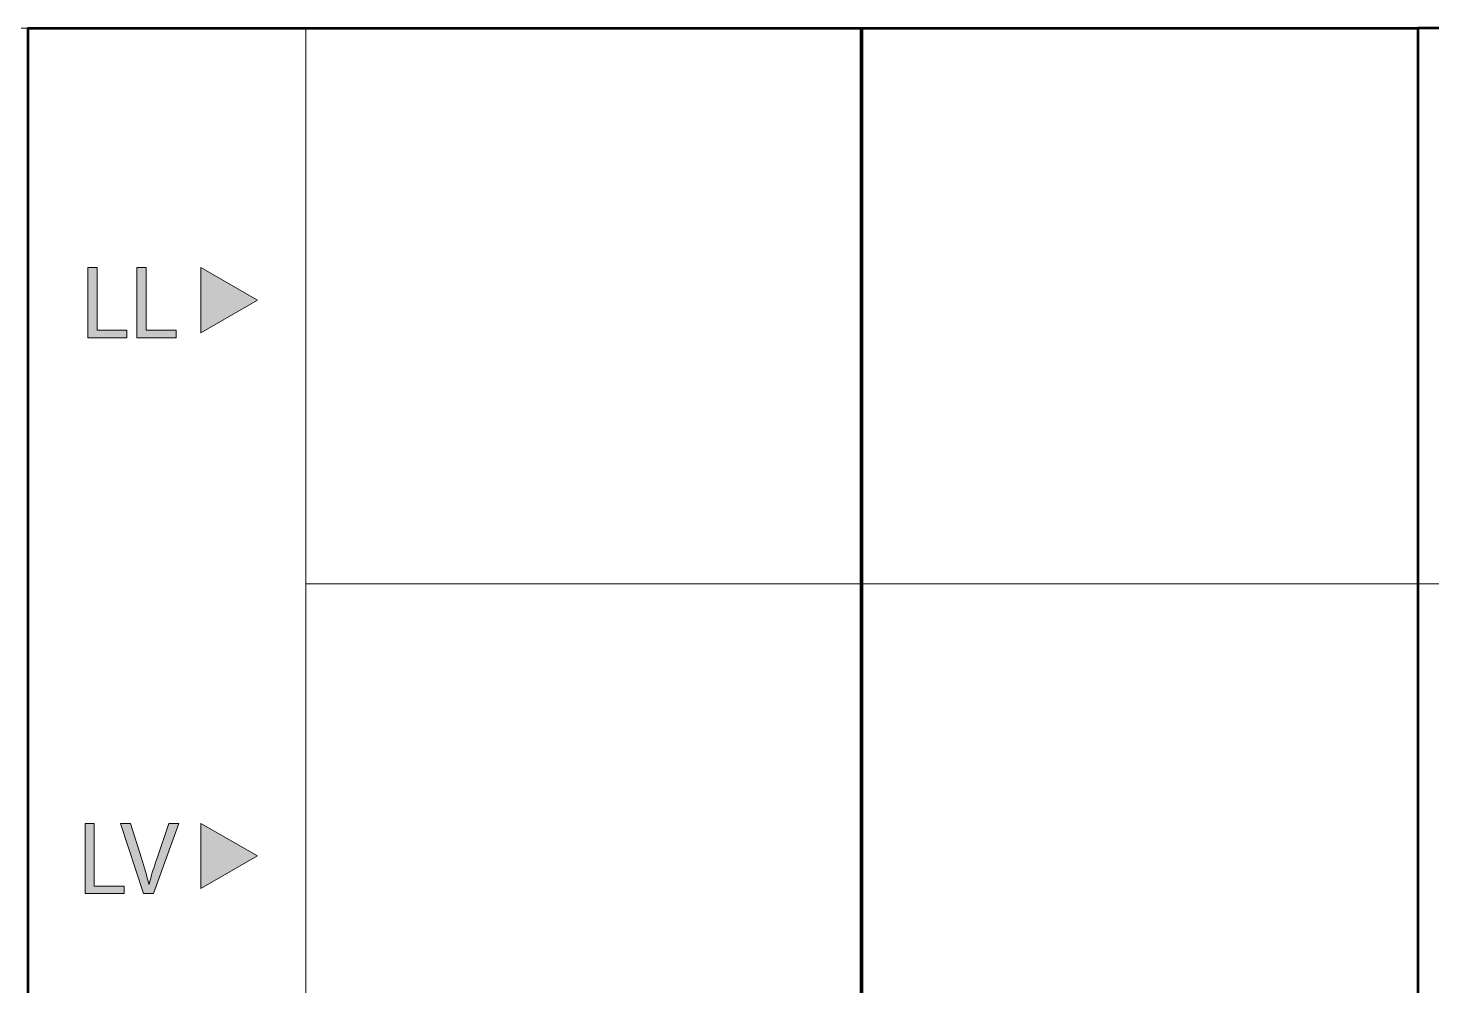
# Model space of a CAD drawing. Header units: inches. Extents: x 1 to 361, y -269 to -1.
# Drawn here: x 268 to 308.41, y -168.57 to -141 of the extents above; entities that cross this region are included whole.
import ezdxf

# ---------------------------------------------------------------- set-up
doc = ezdxf.new("R2010")
doc.units = ezdxf.units.IN
doc.header["$MEASUREMENT"] = 0
doc.linetypes.add('AI-Linetype-7', pattern=[8.519487, 4.259743, -4.259743])
doc.layers.add('Layer 1', color=7, linetype='Continuous')

# ---------------------------------------------------------------- blocks, each defined once
blk = doc.blocks.new('block 19')
at = {"layer": 'Layer 1', "color": 7, "linetype": 'AI-Linetype-7', "lineweight": 9}
blk.add_lwpolyline([(122.377, -140.999), (341.753, -140.999)], dxfattribs=at)
blk = doc.blocks.new('block 18')
at = {"layer": 'Layer 1'}
blk.add_blockref('block 19', (0, 0), dxfattribs=at)
blk = doc.blocks.new('block 39')
at = {"layer": 'Layer 1'}
h = blk.add_hatch(color=7, dxfattribs=at)
h.dxf.hatch_style = 2
h.paths.add_polyline_path([(269.722, -147.896), (269.986, -147.896), (269.986, -149.697), (270.849, -149.697), (270.849, -149.916), (269.722, -149.916)])
h = blk.add_hatch(color=7, dxfattribs=at)
h.dxf.hatch_style = 2
h.paths.add_polyline_path([(271.137, -147.896), (271.401, -147.896), (271.401, -149.697), (272.265, -149.697), (272.265, -149.916), (271.137, -149.916)])
h = blk.add_hatch(color=7, dxfattribs=at)
h.dxf.hatch_style = 2
h.paths.add_polyline_path([(272.976, -149.771), (272.976, -147.895), (274.602, -148.833)])
at = {"layer": 'Layer 1', "lineweight": 0}
for points in [[(269.722, -147.896), (269.986, -147.896), (269.986, -149.697), (270.849, -149.697), (270.849, -149.916), (269.722, -149.916), (269.722, -147.896)], [(271.137, -147.896), (271.401, -147.896), (271.401, -149.697), (272.265, -149.697), (272.265, -149.916), (271.137, -149.916), (271.137, -147.896)], [(272.976, -149.771), (272.976, -147.895), (274.602, -148.833), (272.976, -149.771)]]:
    blk.add_lwpolyline(points, dxfattribs=at)
blk = doc.blocks.new('block 40')
at = {"layer": 'Layer 1'}
h = blk.add_hatch(color=7, dxfattribs=at)
h.dxf.hatch_style = 2
h.paths.add_polyline_path([(269.641, -163.896), (269.905, -163.896), (269.905, -165.698), (270.769, -165.698), (270.769, -165.917), (269.641, -165.917)])
h = blk.add_hatch(color=7, dxfattribs=at)
h.dxf.hatch_style = 2
edge = h.paths.add_edge_path()
edge.add_spline(control_points=[(271.326, -165.917), (271.326, -165.917), (270.663, -163.896), (270.663, -163.896), (270.663, -163.896), (270.948, -163.896), (270.948, -163.896), (270.948, -163.896), (271.263, -164.891), (271.263, -164.891), (271.347, -165.164), (271.422, -165.41), (271.479, -165.647), (271.479, -165.647), (271.485, -165.647), (271.485, -165.647), (271.542, -165.413), (271.623, -165.158), (271.716, -164.894), (271.716, -164.894), (272.058, -163.896), (272.058, -163.896), (272.058, -163.896), (272.337, -163.896), (272.337, -163.896), (272.337, -163.896), (271.614, -165.917), (271.614, -165.917), (271.614, -165.917), (271.326, -165.917), (271.326, -165.917)], knot_values=[0, 0, 0, 0, 1, 1, 1, 2, 2, 2, 3, 3, 3, 4, 4, 4, 5, 5, 5, 6, 6, 6, 7, 7, 7, 8, 8, 8, 9, 9, 9, 10, 10, 10, 10], degree=3, periodic=1)
h = blk.add_hatch(color=7, dxfattribs=at)
h.dxf.hatch_style = 2
h.paths.add_polyline_path([(272.976, -165.772), (272.976, -163.895), (274.602, -164.833)])
at = {"layer": 'Layer 1', "lineweight": 0}
for points in [[(269.641, -163.896), (269.905, -163.896), (269.905, -165.698), (270.769, -165.698), (270.769, -165.917), (269.641, -165.917), (269.641, -163.896)], [(272.976, -165.772), (272.976, -163.895), (274.602, -164.833), (272.976, -165.772)]]:
    blk.add_lwpolyline(points, dxfattribs=at)
blk.add_open_spline([(271.326, -165.917), (271.326, -165.917), (270.663, -163.896), (270.663, -163.896), (270.663, -163.896), (270.948, -163.896), (270.948, -163.896), (270.948, -163.896), (271.263, -164.891), (271.263, -164.891), (271.347, -165.164), (271.422, -165.41), (271.479, -165.647), (271.479, -165.647), (271.485, -165.647), (271.485, -165.647), (271.542, -165.413), (271.623, -165.158), (271.716, -164.894), (271.716, -164.894), (272.058, -163.896), (272.058, -163.896), (272.058, -163.896), (272.337, -163.896), (272.337, -163.896), (272.337, -163.896), (271.614, -165.917), (271.614, -165.917), (271.614, -165.917), (271.326, -165.917), (271.326, -165.917)], degree=3, knots=[0, 0, 0, 0, 1, 1, 1, 2, 2, 2, 3, 3, 3, 4, 4, 4, 5, 5, 5, 6, 6, 6, 7, 7, 7, 8, 8, 8, 9, 9, 9, 10, 10, 10, 10], dxfattribs=at)
blk = doc.blocks.new('block 20')
at = {"layer": 'Layer 1', "color": 7, "lineweight": 53}
for points in [[(292, -197), (268.004, -197), (268.004, -141), (292, -141), (292, -197)], [(291.978, -141), (308, -141), (308, -197), (291.978, -197), (291.978, -141)], [(324, -141), (308, -141), (308, -197), (324, -197), (324, -141)]]:
    blk.add_lwpolyline(points, dxfattribs=at)
at = {"layer": 'Layer 1', "color": 7, "lineweight": 18}
for points in [[(292, -157), (276, -157), (276, -141), (292, -141), (292, -157)], [(308, -141), (292, -141), (292, -157), (308, -157), (308, -141)], [(308, -141), (324, -141), (324, -157), (308, -157), (308, -141)], [(292, -173), (276, -173), (276, -157), (292, -157), (292, -173)]]:
    blk.add_lwpolyline(points, dxfattribs=at)
at = {"layer": 'Layer 1'}
for name in ['block 39', 'block 40']:
    blk.add_blockref(name, (0, 0), dxfattribs=at)
blk = doc.blocks.new('block 17')
at = {"layer": 'Layer 1'}
for name in ['block 18', 'block 20']:
    blk.add_blockref(name, (0, 0), dxfattribs=at)

msp = doc.modelspace()

# ---------------------------------------------------------------- block references
at = {"layer": 'Layer 1'}
msp.add_blockref('block 17', (0, 0), dxfattribs=at)

doc.saveas('drawing.dxf')
